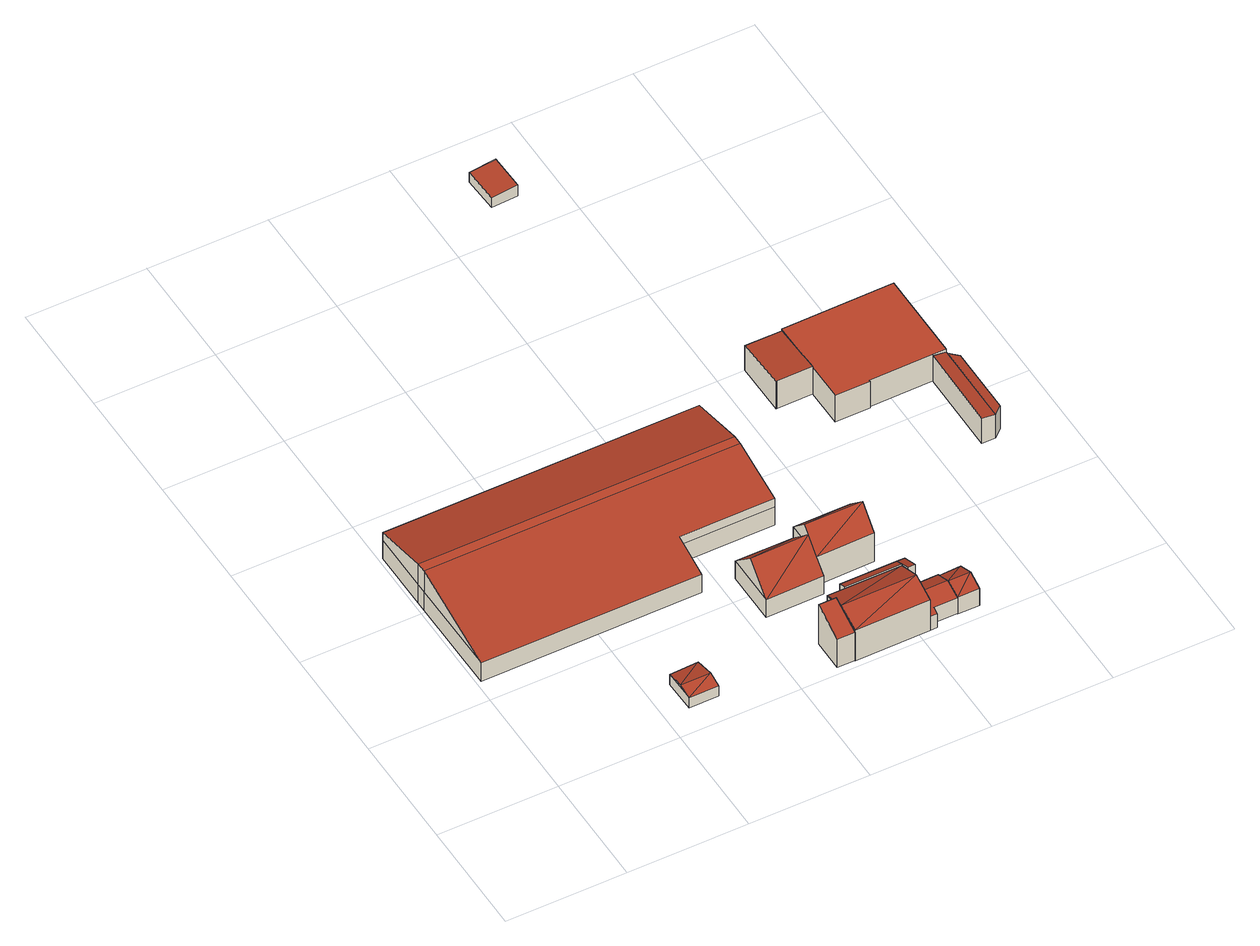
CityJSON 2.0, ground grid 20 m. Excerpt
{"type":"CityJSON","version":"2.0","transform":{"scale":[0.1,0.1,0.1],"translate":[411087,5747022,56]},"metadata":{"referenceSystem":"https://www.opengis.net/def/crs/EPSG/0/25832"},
"CityObjects":{
"building1":{"type":"Building","attributes":{"Gemeindeschluessel":"05570040","Geometrietyp2DReferenz":"3000","function":"31001_1310","roofType":"3100","measuredHeight":2.77},"geometry":[{"type":"Solid","lod":"2","boundaries":[[[[0,1,2,3]],[[4,5,1,0]],[[6,7,5,4]],[[3,2,7,6]],[[0,8,4]],[[6,9,3]],[[9,8,0]],[[0,3,9]],[[6,4,8]],[[8,9,6]],[[1,5,7,2]]]],"semantics":{"surfaces":[{"type":"WallSurface"},{"type":"RoofSurface"},{"type":"GroundSurface"}],"values":[[0,0,0,0,0,0,1,1,1,1,2]]}}]},
"building2":{"type":"Building","attributes":{"Gemeindeschluessel":"05570040","Geometrietyp2DReferenz":"3000","function":"31001_2700","roofType":"5000","measuredHeight":7.98},"geometry":[{"type":"Solid","lod":"2","boundaries":[[[[10,11,12,13]],[[14,15,11,10]],[[16,17,15,14]],[[18,19,17,16]],[[20,21,19,18]],[[22,23,21,20]],[[24,25,23,22]],[[26,27,25,24]],[[28,29,27,26]],[[13,12,29,28]],[[30,31,32,33]],[[16,34,35,36,37,18]],[[33,32,37,36,38]],[[38,36,13,28]],[[30,33,38,28,26]],[[37,32,22,20]],[[37,20,18]],[[36,35,10,13]],[[35,34,14,10]],[[34,16,14]],[[32,31,24,22]],[[31,30,26,24]],[[11,15,17,19,21,23,25,27,29,12]]]],"semantics":{"surfaces":[{"type":"WallSurface"},{"type":"RoofSurface"},{"type":"GroundSurface"}],"values":[[0,0,0,0,0,0,0,0,0,0,1,1,1,0,0,0,0,0,0,0,0,0,2]]}}]},
"building3":{"type":"Building","attributes":{"Gemeindeschluessel":"05570040","Geometrietyp2DReferenz":"3000","function":"51009_1610","roofType":"2100","measuredHeight":8.01},"geometry":[{"type":"Solid","lod":"2","boundaries":[[[[39,40,41,42]],[[43,44,40,39]],[[45,46,44,43]],[[42,41,46,45]],[[43,39,42,45]],[[40,44,46,41]]]],"semantics":{"surfaces":[{"type":"WallSurface"},{"type":"RoofSurface"},{"type":"GroundSurface"}],"values":[[0,0,0,0,1,2]]}}]},
"building4":{"type":"Building","attributes":{"Gemeindeschluessel":"05570040","Geometrietyp2DReferenz":"3000","function":"31001_2700"},"children":["building4-1","building4-2"]},
"building4-1":{"type":"BuildingPart","attributes":{"roofType":"3100","measuredHeight":8.14},"parents":["building4"],"geometry":[{"type":"Solid","lod":"2","boundaries":[[[[47,48,49,50]],[[51,52,48,47]],[[53,54,52,51]],[[47,55,51]],[[56,55,47]],[[47,50,57,58,56]],[[55,56,59,53]],[[53,51,55]],[[48,52,54,60,49]],[[60,61,50,49]],[[54,53,61,60]],[[57,50,61]],[[59,58,57,61,53]],[[56,58,59]]]],"semantics":{"surfaces":[{"type":"WallSurface"},{"type":"RoofSurface"},{"type":"GroundSurface"},{"type":"ClosureSurface"}],"values":[[0,0,0,0,1,1,1,1,2,0,3,0,3,3]]}}]},
"building4-2":{"type":"BuildingPart","attributes":{"roofType":"3100","measuredHeight":9.36},"parents":["building4"],"geometry":[{"type":"Solid","lod":"2","boundaries":[[[[62,57,61,60,63,64]],[[65,66,54,53,67]],[[64,63,66,65]],[[65,68,64]],[[68,69,62]],[[62,64,68]],[[69,68,65]],[[65,67,69]],[[60,54,66,63]],[[59,67,53]],[[62,58,57]],[[60,61,53,54]],[[61,57,58,59,53]],[[67,59,56,58,62,69]],[[58,56,59]]]],"semantics":{"surfaces":[{"type":"WallSurface"},{"type":"RoofSurface"},{"type":"GroundSurface"},{"type":"ClosureSurface"}],"values":[[0,0,0,0,1,1,1,1,2,0,0,3,3,0,3]]}}]},
"building5":{"type":"Building","attributes":{"Gemeindeschluessel":"05570040","Geometrietyp2DReferenz":"3000","function":"31001_1000"},"address":[{"country":"Germany","locality":"Sendenhorst","thoroughfareNumber":"7","thoroughfareName":"Sunger"}],"children":["building5-1","building5-2","building5-3"]},
"building5-1":{"type":"BuildingPart","attributes":{"roofType":"3100","measuredHeight":7.74},"parents":["building5"],"geometry":[{"type":"Solid","lod":"2","boundaries":[[[[70,71,72,73,74]],[[75,76,71,70]],[[77,78,74]],[[70,79,75]],[[79,78,77]],[[77,80,75,79]],[[70,74,78]],[[78,79,70]],[[81,82,83,84,72,71,76]],[[76,75,80,81]],[[81,80,77,82]],[[85,86,83,82,77,74,73]],[[72,84,85,73]],[[84,83,86,85]]]],"semantics":{"surfaces":[{"type":"WallSurface"},{"type":"RoofSurface"},{"type":"GroundSurface"},{"type":"ClosureSurface"}],"values":[[0,0,0,0,1,1,1,1,2,0,3,0,3,3]]}}]},
"building5-2":{"type":"BuildingPart","attributes":{"roofType":"2100","measuredHeight":6.47},"parents":["building5"],"geometry":[{"type":"Solid","lod":"2","boundaries":[[[[87,77,82,88,89]],[[90,91,81,80,92]],[[89,88,91,90]],[[92,87,89,90]],[[82,81,91,88]],[[80,77,87,92]],[[81,82,77,80]]]],"semantics":{"surfaces":[{"type":"WallSurface"},{"type":"RoofSurface"},{"type":"GroundSurface"},{"type":"ClosureSurface"}],"values":[[0,0,0,1,2,0,3]]}}]},
"building5-3":{"type":"BuildingPart","attributes":{"roofType":"3100","measuredHeight":4.4},"parents":["building5"],"geometry":[{"type":"Solid","lod":"2","boundaries":[[[[73,72,93,94]],[[95,96,83,86]],[[97,98,96,95]],[[99,100,98,97]],[[101,102,100,99]],[[103,104,102,101]],[[105,106,104,103]],[[94,93,106,105]],[[99,97,95,86,85,101]],[[73,94,105,103,101,85]],[[72,84,83,96,98,100,102,104,106,93]],[[72,73,85,84]],[[83,84,85,86]]]],"semantics":{"surfaces":[{"type":"WallSurface"},{"type":"RoofSurface"},{"type":"GroundSurface"},{"type":"ClosureSurface"}],"values":[[0,0,0,0,0,0,0,0,1,1,2,3,3]]}}]},
"building6":{"type":"Building","attributes":{"Gemeindeschluessel":"05570040","Geometrietyp2DReferenz":"3000","function":"51009_1610","roofType":"2100","measuredHeight":7.05},"geometry":[{"type":"Solid","lod":"2","boundaries":[[[[107,108,109,110]],[[111,112,108,107]],[[89,113,112,111]],[[110,109,113,89]],[[111,107,110,89]],[[108,112,113,109]]]],"semantics":{"surfaces":[{"type":"WallSurface"},{"type":"RoofSurface"},{"type":"GroundSurface"}],"values":[[0,0,0,0,1,2]]}}]},
"building7":{"type":"Building","attributes":{"Gemeindeschluessel":"05570040","Geometrietyp2DReferenz":"3000","function":"51009_1611","roofType":"3100","measuredHeight":4.47},"geometry":[{"type":"Solid","lod":"2","boundaries":[[[[114,115,116,99]],[[117,118,115,114]],[[119,120,118,117]],[[99,116,120,119]],[[114,121,117]],[[119,122,99]],[[122,121,114]],[[114,99,122]],[[119,117,121]],[[121,122,119]],[[115,118,120,116]]]],"semantics":{"surfaces":[{"type":"WallSurface"},{"type":"RoofSurface"},{"type":"GroundSurface"}],"values":[[0,0,0,0,0,0,1,1,1,1,2]]}}]},
"building8":{"type":"Building","attributes":{"Gemeindeschluessel":"05570040","Geometrietyp2DReferenz":"3000","function":"31001_2700","roofType":"2100","measuredHeight":2.15},"geometry":[{"type":"Solid","lod":"2","boundaries":[[[[123,124,125,126]],[[127,128,124,123]],[[129,130,128,127]],[[126,125,130,129]],[[127,123,126,129]],[[124,128,130,125]]]],"semantics":{"surfaces":[{"type":"WallSurface"},{"type":"RoofSurface"},{"type":"GroundSurface"}],"values":[[0,0,0,0,1,2]]}}]},
"building9":{"type":"Building","attributes":{"Gemeindeschluessel":"05570040","Geometrietyp2DReferenz":"3000","function":"31001_2700"},"children":["building9-1","building9-2","building9-3","building9-4"]},
"building9-1":{"type":"BuildingPart","attributes":{"roofType":"1000","measuredHeight":5.32},"parents":["building9"],"geometry":[{"type":"Solid","lod":"2","boundaries":[[[[131,132,133,134,135]],[[136,137,138,139,140]],[[141,142,137,136]],[[143,144,142,141]],[[145,146,144,143]],[[135,134,147,148,149]],[[150,145,143,141,136,140,131,135,149]],[[133,138,137,142,144,146,147,134]],[[132,131,140,139]],[[138,133,132,139]],[[150,149,148]],[[146,145,150,148,147]]]],"semantics":{"surfaces":[{"type":"WallSurface"},{"type":"RoofSurface"},{"type":"GroundSurface"},{"type":"ClosureSurface"}],"values":[[0,0,0,0,0,0,1,2,0,3,0,3]]}}]},
"building9-2":{"type":"BuildingPart","attributes":{"roofType":"2100","measuredHeight":5.57},"parents":["building9"],"geometry":[{"type":"Solid","lod":"2","boundaries":[[[[151,152,146,145,153]],[[154,155,152,151]],[[156,157,155,154]],[[148,147,157,156]],[[156,154,151,153,150,148]],[[152,155,157,147,146]],[[150,153,145]],[[147,148,150,145,146]]]],"semantics":{"surfaces":[{"type":"WallSurface"},{"type":"RoofSurface"},{"type":"GroundSurface"},{"type":"ClosureSurface"}],"values":[[0,0,0,0,1,2,0,3]]}}]},
"building9-3":{"type":"BuildingPart","attributes":{"roofType":"2100","measuredHeight":4.79},"parents":["building9"],"geometry":[{"type":"Solid","lod":"2","boundaries":[[[[158,159,160,161]],[[162,163,159,158]],[[164,165,163,162]],[[162,158,161,164]],[[159,163,165,160]],[[160,165,164,161]]]],"semantics":{"surfaces":[{"type":"WallSurface"},{"type":"RoofSurface"},{"type":"GroundSurface"},{"type":"ClosureSurface"}],"values":[[0,0,0,1,2,3]]}}]},
"building9-4":{"type":"BuildingPart","attributes":{"roofType":"2100","measuredHeight":5.07},"parents":["building9"],"geometry":[{"type":"Solid","lod":"2","boundaries":[[[[166,167,165,164]],[[139,138,167,166]],[[161,160,133,132]],[[132,139,166,164,161]],[[167,138,133,160,165]],[[133,138,139,132]],[[160,161,164,165]]]],"semantics":{"surfaces":[{"type":"WallSurface"},{"type":"RoofSurface"},{"type":"GroundSurface"},{"type":"ClosureSurface"}],"values":[[0,0,0,1,2,3,3]]}}]}
},
"vertices":[
[288,103,29],[288,103,9],[240,101,9],[240,101,29],[290,46,29],[290,46,9],[241,46,29],[241,46,9],[289,68,37],[240,68,37],
[528,305,48],[528,305,11],[527,404,11],[527,404,48],[371,305,48],[371,305,11],[370,238,48],[370,238,11],[7,237,48],[7,237,11],[6,402,48],[6,402,11],[6,419,48],[6,419,11],[6,522,48],[6,522,11],[527,523,48],[527,523,11],[527,414,48],[527,414,11],[527,523,64],[6,522,64],[6,419,91],[527,420,91],[371,305,65],[528,305,65],[527,404,91],[6,402,91],[527,414,91],
[492,7,72],[492,7,15],[492,62,15],[492,62,95],[463,7,72],[463,7,15],[463,62,95],[463,62,15],
[425,147,49],[425,147,13],[520,148,13],[520,148,49],[425,237,49],[425,237,13],[520,237,49],[520,237,13],[425,192,94],[520,193,94],[520,168,69],[520,170,71],[520,215,71],[520,168,13],[520,168,49],
[520,168,71],[615,169,13],[615,169,71],[614,237,71],[614,237,13],[520,237,71],[615,203,106],[520,203,106],
[492,7,76],[492,7,14],[616,8,14],[616,8,42],[616,8,76],[492,88,76],[492,88,14],[615,88,76],[616,48,92],[492,47,92],[521,88,76],[521,88,14],[615,88,14],[616,72,14],[616,45,14],[616,45,58],[616,72,46],
[615,88,79],[615,103,14],[615,103,72],[521,103,72],[521,103,14],[521,88,79],
[628,8,14],[628,8,42],[628,72,46],[628,72,14],[666,73,46],[666,73,14],[666,70,47],[666,70,14],[666,45,58],[666,45,14],[667,18,46],[667,18,14],[628,18,46],[628,18,14],
[628,72,86],[628,72,15],[628,103,15],[628,103,72],[616,72,86],[616,72,15],[615,103,15],
[702,71,47],[702,71,13],[666,70,13],[703,18,47],[703,18,13],[667,18,47],[667,18,13],[703,44,58],[666,44,58],
[528,1118,42],[528,1118,20],[483,1116,20],[483,1116,39],[530,1057,42],[530,1057,20],[486,1055,39],[486,1055,20],
[889,445,68],[889,445,62],[889,445,14],[889,598,14],[889,598,68],[762,444,68],[762,444,14],[867,445,14],[867,445,65],[867,445,68],[762,441,68],[762,441,14],[704,441,68],[704,441,14],[704,506,68],[704,506,14],[704,596,14],[704,596,64],[704,596,68],[704,542,68],
[646,506,70],[646,506,14],[704,506,70],[644,506,70],[644,506,14],[643,596,64],[643,596,14],
[904,430,60],[904,430,14],[889,442,14],[889,442,62],[904,313,60],[904,313,14],[889,300,62],[889,300,14],
[866,300,65],[866,300,14]
]}
